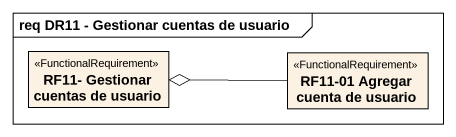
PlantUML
@startuml
mainframe req DR11 - Gestionar cuentas de usuario
hide circle
hide empty members
class "RF11- Gestionar cuentas de usuario" as RF11_Gestionar_cuentas_de <<FunctionalRequirement>>
class "RF11-01 Agregar cuenta de usuario" as RF11_01_Agregar_cuenta_de <<FunctionalRequirement>>
RF11_01_Agregar_cuenta_de -left-o RF11_Gestionar_cuentas_de
@enduml
